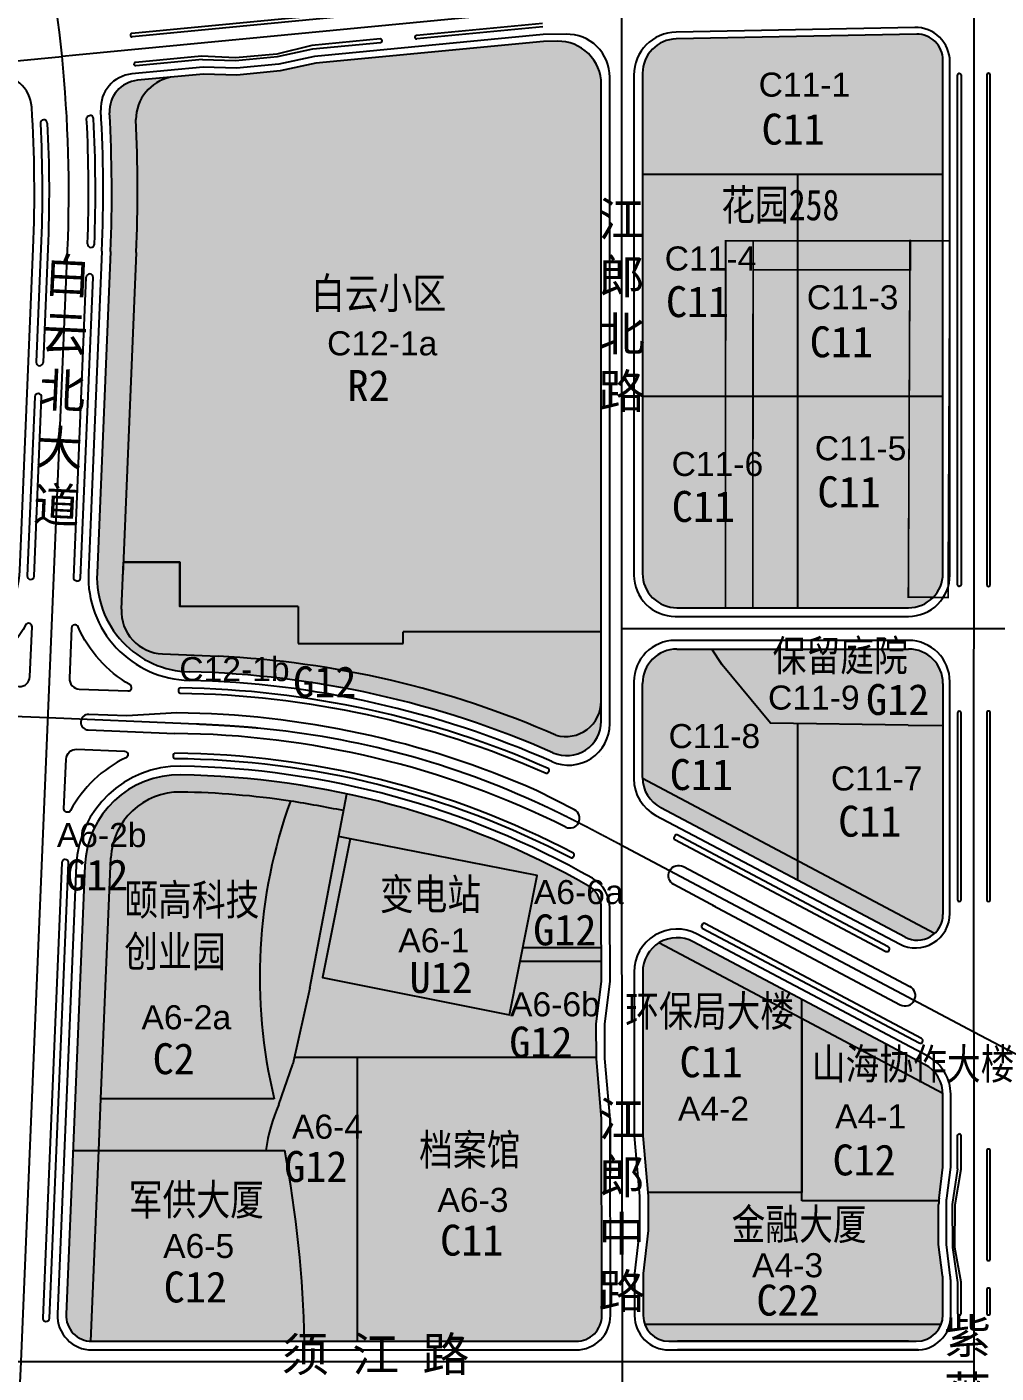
# Model space of a CAD drawing. Extents: x 2442 to 11417, y 1140 to 9206.
# Drawn here: x 7802 to 8365, y 6576 to 7358 of the extents above; entities that cross this region are included whole.
import ezdxf

# ---------------------------------------------------------------- set-up
doc = ezdxf.new("R2010")
doc.units = 0
doc.header["$LTSCALE"] = 1000
doc.header["$MEASUREMENT"] = 0
for name, pattern in [('ACAD_ISO02W100', [15, 12, -3]), ('CENTER', [50.8, 31.75, -6.35, 6.35, -6.35]), ('CENTER2', [28.575, 19.05, -3.175, 3.175, -3.175])]:
    doc.linetypes.add(name, pattern=pattern)
for name, color, linetype in [('0-保留内容', 80, 'Continuous'), ('01-R2-R2二类居住', 2, 'Continuous'), ('02-C11-市属办公', 211, 'Continuous'), ('02-C12-非市属办公', 221, 'Continuous'), ('02-C2-商业金融业', 10, 'Continuous'), ('02-C22-金融业', 10, 'Continuous'), ('06-S14-其它道路', 63, 'Continuous'), ('08-G12-街头绿地', 80, 'Continuous'), ('14-z地块编号', 217, 'Continuous'), ('a-dlcenter', 1, 'CENTER'), ('road-name', 2, 'Continuous'), ('用地名称', 7, 'Continuous'), ('用地性质代码', 7, 'Continuous'), ('用地线', 5, 'Continuous'), ('道路', 7, 'Continuous'), ('道路红线', 12, 'Continuous'), ('道路绿化', 84, 'Continuous')]:
    doc.layers.add(name, color=color, linetype=linetype)
doc.styles.add('HZ', font='', dxfattribs={"width": 0.8})
doc.styles.get("Standard").update_dxf_attribs({"font": 'gbenor.shx', "bigfont": 'gbcbig.shx'})
doc.styles.add('xtx', font='')
doc.styles.get('HZ').set_extended_font_data('SimSun')
doc.styles.get('xtx').set_extended_font_data('SimSun')

msp = doc.modelspace()

# ---------------------------------------------------------------- hatches: boundary and pattern name
at = {"layer": '01-R2-R2二类居住', "linetype": 'Continuous'}
msp.add_hatch(color=256, dxfattribs=at).paths.add_polyline_path([(7857.71, 7046.94), (7890.57, 7046.94), (7890.57, 7021.21), (7959.31, 7021.21), (7959.31, 6999.69), (8020.37, 6999.69), (8020.37, 7006.52), (8135.63, 7006.52), (8135.63, 7324.89, 0.419959), (8110.14, 7349.89), (8102.12, 7349.73), (7969.57, 7337.07), (7948.82, 7332.64), (7923.69, 7330.22), (7904.26, 7330.83), (7885.11, 7329, 0.350791), (7864.99, 7304.35, -0.022584), (7865.13, 7224.12)])
at = {"layer": '02-C11-市属办公'}
for points in [[(8334.36, 7272.68), (8334.36, 7338.98, 0.419958), (8319.07, 7353.98), (8179.24, 7351.24, 0.408491), (8159.63, 7331.24), (8159.63, 7272.68)], [(8334.36, 7272.68), (8334.36, 7338.98, 0.419958), (8319.07, 7353.98), (8179.24, 7351.24, 0.408491), (8159.63, 7331.24), (8159.63, 7272.68)], [(8249.93, 7272.68), (8159.63, 7272.68), (8159.63, 7143.64), (8249.93, 7143.64)], [(8249.93, 7143.64), (8334.36, 7143.64), (8334.36, 7272.68), (8249.93, 7272.68)], [(8249.93, 7143.64), (8159.63, 7143.64), (8159.63, 7040.52, 0.414214), (8179.63, 7020.52), (8249.93, 7020.52)], [(8249.93, 7143.64), (8249.93, 7020.52), (8314.36, 7020.52, 0.414214), (8334.36, 7040.52), (8334.36, 7143.64)], [(8249.93, 6873.35), (8249.93, 6953.14), (8234.1, 6953.36), (8205.92, 6987.43), (8199.88, 6996.52), (8179.63, 6996.52, 0.414213), (8159.63, 6976.52), (8159.63, 6921.91, 0.008722), (8159.64, 6921.21), (8174.88, 6913.1)], [(8249.93, 6953.14), (8249.93, 6873.35), (8329.52, 6831.2, 0.20973), (8334.36, 6842.24), (8334.36, 6952), (8314.09, 6952.27)], [(8159.86, 6713.5), (8162.72, 6680.62), (8252.23, 6680.62), (8252.23, 6781.61), (8169.1, 6825.64, 0.258557), (8159.73, 6808.66)], [(8252.23, 6680.62), (8252.23, 6675.62), (8331.94, 6675.62, -0.01351), (8332.09, 6677.24), (8334.36, 6695.38), (8334.36, 6737.38, 0.009128), (8334.35, 6738.11), (8252.23, 6781.61), (8252.23, 6680.62)], [(7993.93, 6759.04), (7993.93, 6594.04), (8083.93, 6594.04), (8083.93, 6594.04), (8121, 6594.04, 0.414618), (8136, 6609.06), (8135.98, 6623.02), (8135.85, 6723.47), (8132.8, 6758.46), (8132.8, 6759.04)]]:
    msp.add_hatch(color=256, dxfattribs=at).paths.add_polyline_path(points)
at = {"layer": '02-C12-非市属办公'}
msp.add_hatch(color=256, dxfattribs=at).paths.add_polyline_path([(7843.4, 6705.04), (7838.75, 6594.05, 0.010459), (7839.38, 6594.04), (7963.13, 6594.04, 0.039965), (7951.63, 6705.04)])
at = {"layer": '02-C2-商业金融业'}
for points in [[(7954.86, 6908.15, 0.032891), (7891.13, 6913.38, 0.406709), (7850.52, 6875.06), (7844.66, 6735.04), (7945.4, 6735.04, -0.146399)], [(7989.56, 6886.27), (7973.45, 6805.53), (8082.25, 6783.87), (8098.3, 6864.83)]]:
    msp.add_hatch(color=256, dxfattribs=at).paths.add_polyline_path(points)
at = {"layer": '02-C22-金融业', "linetype": 'Continuous'}
msp.add_hatch(color=256, dxfattribs=at).paths.add_polyline_path([(8331.86, 6650.38), (8331.86, 6673.52, -0.017582), (8331.94, 6675.62), (8252.23, 6675.62), (8252.23, 6680.62), (8162.72, 6680.62), (8162.91, 6678.5), (8162.94, 6658.5), (8159.97, 6633.5), (8160, 6609.02, 0.084817), (8160.86, 6604.04), (8333.35, 6604.04, 0.090935), (8334.36, 6609.54), (8334.36, 6628.52, 0.031099), (8334.13, 6632.24)])
at = {"layer": '06-S14-其它道路', "linetype": 'Continuous'}
msp.add_hatch(color=256, dxfattribs=at).paths.add_polyline_path([(8135.72, 6815.09), (8135.71, 6823.09), (8090.02, 6823.09), (8088.44, 6815.09)])
at = {"layer": '08-G12-街头绿地'}
for points in [[(7842.43, 7040.58, 0.419053), (7895.99, 6983.3, -0.097035), (8107.64, 6936.51, 0.540417), (8135.63, 6954.84), (8135.63, 6966.26, -0.580382), (8104.53, 6948.49, 0.088809), (7912.78, 6992.35), (7880.51, 6993.7, -0.414214), (7856.57, 7019.73), (7857.71, 7046.94), (7857.71, 7046.94), (7865.25, 7227, 0.020984), (7865.12, 7301.56, -0.381991), (7885.11, 7329), (7865.95, 7327.17, 0.40275), (7849.69, 7308.25, -0.024446), (7850.26, 7227.63)], [(8109.29, 6946.44, 0.499013), (8135.63, 6966.26), (8135.63, 6996.52), (8135.63, 7006.52), (8020.37, 7006.52), (8020.37, 6999.69), (7959.31, 6999.69), (7959.31, 7021.21), (7890.57, 7021.21), (7890.57, 7046.94), (7857.71, 7046.94), (7856.57, 7019.73, 0.414214), (7880.51, 6993.7), (7912.78, 6992.35, -0.09115)], [(8199.88, 6996.52), (8205.92, 6987.43), (8234.1, 6953.36), (8314.09, 6952.27), (8312.79, 6996.52)], [(8334.36, 6976.52, 0.43741), (8312.79, 6996.46), (8314.09, 6952.27), (8334.36, 6952)], [(8249.93, 6862.04), (8249.93, 6873.35), (8174.88, 6913.1), (8159.64, 6921.21, 0.268385), (8170.27, 6904.23)], [(8098.3, 6864.83), (8090.02, 6823.09), (8135.71, 6823.09), (8135.68, 6845.88, 0.269748), (8128.07, 6858.91, 0.076086), (7987.64, 6912.35), (7982.92, 6887.53), (7989.56, 6886.27)], [(8132.8, 6759.04), (8132.77, 6778.46), (8135.74, 6803.47), (8135.72, 6815.09), (8088.44, 6815.09), (8082.25, 6783.87), (7973.45, 6805.53), (7989.56, 6886.27), (7982.92, 6887.53), (7966.15, 6799.33), (7957.14, 6759.04), (7991.43, 6759.04)], [(8312.34, 6828.98, 0.317837), (8329.52, 6831.2), (8249.93, 6873.35), (8249.93, 6862.04)], [(8252.23, 6781.61), (8252.23, 6792.93), (8189.09, 6826.37, 0.267949), (8169.1, 6825.64)], [(8334.35, 6738.11, 0.267949), (8323.72, 6755.06), (8252.23, 6792.93), (8252.23, 6781.61)], [(7993.93, 6759.04), (7991.43, 6759.04), (7957.14, 6759.04), (7956.27, 6755.15), (7948.2, 6731.77, 0.068065), (7940.6, 6705.04), (7951.63, 6705.04, -0.039965), (7963.13, 6594.04), (7993.93, 6594.04)], [(7824.39, 6609.66, 0.414214), (7838.75, 6594.05), (7843.4, 6705.04), (7828.39, 6705.04)], [(8318.86, 6594.04, 0.311544), (8333.35, 6604.04), (8160.86, 6604.04, 0.317837), (8175, 6594.04)]]:
    msp.add_hatch(color=256, dxfattribs=at).paths.add_polyline_path(points)
h = msp.add_hatch(color=256, dxfattribs=at)
h.paths.add_polyline_path([(7987.64, 6912.35, 0.049013), (7891.14, 6923.38, 0.406625), (7835.32, 6870.69), (7828.39, 6705.04), (7940.6, 6705.04, -0.068065), (7948.2, 6731.77), (7956.27, 6755.15), (7966.15, 6799.33)])
h.paths.add_polyline_path([(7954.86, 6908.15, 0.032891), (7891.13, 6913.38, 0.406709), (7850.52, 6875.06), (7844.66, 6735.04), (7945.4, 6735.04, -0.146399)], flags=16)
h.paths.add_polyline_path([(7849.49, 6869.18), (7936.81, 6869.18), (7936.81, 6836.08), (7849.49, 6836.08)], flags=24)
h.paths.add_polyline_path([(7869.19, 6833.5), (7916.47, 6833.5), (7916.47, 6812.21), (7869.19, 6812.21)], flags=8)
h.paths.add_polyline_path([(7874.71, 6812.41), (7909.23, 6812.41), (7909.23, 6785.41), (7874.71, 6785.41)], flags=8)

# ---------------------------------------------------------------- linework, layer by layer
at = {"layer": '0-保留内容', "color": 84, "linetype": 'ACAD_ISO02W100', "ltscale": 2, "const_width": 1}
for points in [[(8223.92, 7233.9), (8223.83, 7020.52), (8207.91, 7020.52), (8208, 7233.9), (8223.92, 7233.9)], [(8315.2, 7233.9), (8334.06, 7233.9), (8338.36, 7233.9), (8337.34, 7026.49), (8314.21, 7026.73), (8315.21, 7234.53)]]:
    msp.add_lwpolyline(points, dxfattribs=at)
msp.add_lwpolyline([(8223.92, 7233.9), (8315.51, 7233.9), (8315.51, 7217.06), (8223.92, 7217.06)], close=True, dxfattribs=at)
at = {"layer": 'a-dlcenter', "linetype": 'CENTER2', "flags": 128}
for points in [[(8182.72, 8198.16), (8273.9, 7975.5), (8343.51, 7781.9, -0.086454), (8352.36, 7731.18), (8352.36, 7372.63), (8352.36, 6996.55)], [(9277.98, 7247.1), (9164.91, 7254.57, -0.049817), (8968.85, 7287.34), (8851.14, 7319.31), (8645.71, 7361.19, 0.059745), (8502.61, 7375.57), (8101.09, 7367.71), (7830.02, 7341.82), (7822.08, 7341.06)], [(8352.36, 7008.52), (8390.36, 7008.52), (8400.99, 7008.52, -0.082774), (8478.84, 6995.55), (8623.9, 6945.81), (8706.31, 6916.05, 0.078267), (8779.64, 6901.93), (8875.74, 6898.66)], [(8352.36, 6582.04), (7798.22, 6582.04), (7692.95, 6582.04, -0.198811), (7480.9, 6669.82), (7423.99, 6726.69)]]:
    msp.add_lwpolyline(points, format="xyb", dxfattribs=at)
at = {"layer": 'a-dlcenter', "color": 5, "linetype": 'CENTER2', "flags": 128}
for points in [[(9187.26, 4284.38), (8744.17, 4380.42, -0.137492), (8409.97, 4557.33), (8107.76, 4844.93), (8066.92, 4876.29, -0.243499), (7754.7, 5542.32), (7760.48, 5680.49), (7771.76, 5938.14), (7798.22, 6582.04), (7812.83, 6931.19), (7825.28, 7228.62, 0.070561), (7803.08, 7452.2), (7729.89, 7752.03), (7694.2, 7798.25, 0.012928), (7628.91, 7878.44), (7520.36, 8004.95)], [(9720.8, 6235.64), (9366.22, 6391.79, 0.074508), (9218.61, 6431.82), (9022.05, 6460.93), (9021.8, 6460.97), (9021.55, 6461), (9021.3, 6461.04), (9021.06, 6461.08), (9020.81, 6461.11), (9020.56, 6461.15), (9020.32, 6461.19), (9020.07, 6461.22), (9019.82, 6461.26), (9019.57, 6461.3), (9019.33, 6461.33), (9019.08, 6461.37), (9018.83, 6461.41), (9018.58, 6461.44), (9018.34, 6461.48), (9018.09, 6461.52), (9017.84, 6461.55), (9017.6, 6461.59), (9017.35, 6461.63), (9017.1, 6461.66), (9016.85, 6461.7), (9016.61, 6461.74), (9016.36, 6461.77), (9016.11, 6461.81), (9015.86, 6461.85), (9015.62, 6461.88), (9015.37, 6461.92), (9015.12, 6461.96), (9014.88, 6461.99), (9014.63, 6462.03), (9014.38, 6462.07), (9014.13, 6462.1), (9013.89, 6462.14), (9013.64, 6462.18), (9013.39, 6462.22), (9013.14, 6462.25), (9012.9, 6462.29), (9012.65, 6462.33), (9012.4, 6462.36), (9012.16, 6462.4), (9011.91, 6462.44), (9011.66, 6462.48), (9011.41, 6462.51), (9011.17, 6462.55), (9010.92, 6462.59), (9010.67, 6462.62), (9010.42, 6462.66), (9010.18, 6462.7), (9009.93, 6462.74), (9009.68, 6462.77), (9009.44, 6462.81), (9009.19, 6462.85), (9008.94, 6462.89), (9008.69, 6462.92), (9008.45, 6462.96), (9008.2, 6463), (9007.95, 6463.04), (9007.71, 6463.07), (9007.46, 6463.11), (9007.21, 6463.15), (9006.96, 6463.19), (9006.72, 6463.22), (9006.47, 6463.26), (9006.22, 6463.3), (9005.98, 6463.34), (9005.73, 6463.38), (9005.48, 6463.41), (9005.23, 6463.45), (9004.99, 6463.49), (9004.74, 6463.53), (9004.49, 6463.57), (9004.25, 6463.61), (9004, 6463.64), (9003.75, 6463.68), (9003.51, 6463.72), (9003.26, 6463.76), (9003.01, 6463.8), (9002.76, 6463.84), (9002.52, 6463.87), (9002.27, 6463.91), (9002.02, 6463.95), (9001.78, 6463.99), (9001.53, 6464.03), (9001.28, 6464.07), (9001.04, 6464.11), (9000.79, 6464.14), (9000.54, 6464.18), (9000.29, 6464.22), (9000.05, 6464.26), (8999.8, 6464.3), (8999.55, 6464.34), (8999.31, 6464.38), (8999.06, 6464.42), (8998.81, 6464.46), (8998.57, 6464.5), (8998.32, 6464.54), (8998.07, 6464.58), (8997.83, 6464.62), (8997.58, 6464.66), (8997.33, 6464.7), (8997.09, 6464.73), (8996.84, 6464.77), (8996.59, 6464.81), (8996.34, 6464.85), (8996.1, 6464.89), (8995.85, 6464.93), (8995.6, 6464.97), (8995.36, 6465.01), (8995.11, 6465.06), (8994.86, 6465.1), (8994.62, 6465.14), (8994.37, 6465.18), (8994.12, 6465.22), (8993.88, 6465.26), (8993.63, 6465.3), (8993.38, 6465.34), (8993.14, 6465.38), (8992.89, 6465.42), (8992.64, 6465.46), (8992.4, 6465.5), (8992.15, 6465.54), (8991.9, 6465.58), (8991.66, 6465.63), (8991.41, 6465.67), (8991.16, 6465.71), (8990.92, 6465.75), (8990.67, 6465.79), (8990.43, 6465.83), (8990.18, 6465.88), (8989.93, 6465.92), (8989.69, 6465.96), (8989.44, 6466), (8989.19, 6466.04), (8988.95, 6466.09), (8988.7, 6466.13), (8988.45, 6466.17), (8988.21, 6466.21), (8987.96, 6466.25), (8987.71, 6466.3), (8987.47, 6466.34), (8987.22, 6466.38), (8986.98, 6466.43), (8986.73, 6466.47), (8986.48, 6466.51), (8986.24, 6466.55), (8985.99, 6466.6), (8985.74, 6466.64), (8985.5, 6466.68), (8985.25, 6466.73), (8985.01, 6466.77), (8984.76, 6466.81), (8984.51, 6466.86), (8984.27, 6466.9), (8984.02, 6466.95), (8983.77, 6466.99), (8983.53, 6467.03), (8983.28, 6467.08), (8983.04, 6467.12), (8982.79, 6467.17), (8982.54, 6467.21), (8982.3, 6467.26), (8982.05, 6467.3), (8981.81, 6467.35), (8981.56, 6467.39), (8981.31, 6467.44), (8981.07, 6467.48), (8980.82, 6467.53), (8980.58, 6467.57), (8980.33, 6467.62), (8980.09, 6467.66), (8979.84, 6467.71), (8979.59, 6467.75), (8979.35, 6467.8), (8979.1, 6467.84), (8978.86, 6467.89), (8978.61, 6467.94), (8978.37, 6467.98), (8978.12, 6468.03), (8977.87, 6468.08), (8977.63, 6468.12), (8977.38, 6468.17), (8977.14, 6468.22), (8976.89, 6468.26), (8976.65, 6468.31), (8976.4, 6468.36), (8976.15, 6468.4), (8975.91, 6468.45), (8975.66, 6468.5), (8975.42, 6468.55), (8975.17, 6468.59), (8974.93, 6468.64), (8974.68, 6468.69), (8974.44, 6468.74), (8974.19, 6468.79), (8973.95, 6468.83), (8973.7, 6468.88), (8973.46, 6468.93), (8973.21, 6468.98), (8972.97, 6469.03), (8972.72, 6469.08, -0.060114), (8858.9, 6506.43), (8858.67, 6506.54), (8858.45, 6506.65), (8858.22, 6506.75), (8857.99, 6506.86), (8857.77, 6506.96), (8857.54, 6507.07), (8857.31, 6507.18), (8857.09, 6507.28), (8856.86, 6507.39), (8856.64, 6507.5), (8856.41, 6507.6), (8856.18, 6507.71), (8855.96, 6507.82), (8855.73, 6507.93), (8855.51, 6508.03), (8855.28, 6508.14), (8855.06, 6508.25), (8854.83, 6508.36), (8854.6, 6508.46), (8854.38, 6508.57), (8854.15, 6508.68), (8853.93, 6508.79), (8853.7, 6508.9), (8853.48, 6509.01), (8853.25, 6509.11), (8853.03, 6509.22), (8852.8, 6509.33), (8852.58, 6509.44), (8852.35, 6509.55), (8852.13, 6509.66), (8851.9, 6509.77), (8851.68, 6509.88), (8851.45, 6509.98), (8851.23, 6510.09), (8851, 6510.2), (8850.78, 6510.31), (8850.55, 6510.42), (8850.33, 6510.53), (8850.1, 6510.64), (8849.88, 6510.75), (8849.65, 6510.86), (8849.43, 6510.97), (8849.21, 6511.08), (8848.98, 6511.19), (8848.76, 6511.3), (8848.53, 6511.41), (8848.31, 6511.52), (8848.08, 6511.63), (8847.86, 6511.74), (8847.64, 6511.86), (8847.41, 6511.97), (8847.19, 6512.08), (8846.96, 6512.19), (8846.74, 6512.3), (8846.52, 6512.41), (8846.29, 6512.52), (8846.07, 6512.63), (8845.84, 6512.74), (8845.62, 6512.86), (8845.4, 6512.97), (8845.17, 6513.08), (8844.95, 6513.19), (8844.73, 6513.3), (8844.5, 6513.41), (8844.28, 6513.53), (8844.06, 6513.64), (8843.83, 6513.75), (8843.61, 6513.86), (8843.38, 6513.97), (8843.16, 6514.09), (8842.94, 6514.2), (8842.71, 6514.31), (8842.49, 6514.42), (8842.27, 6514.54), (8842.05, 6514.65), (8841.82, 6514.76), (8841.6, 6514.88), (8841.38, 6514.99), (8841.15, 6515.1), (8840.93, 6515.21), (8840.71, 6515.33), (8840.48, 6515.44), (8840.26, 6515.55), (8840.04, 6515.67), (8839.82, 6515.78), (8839.59, 6515.89), (8839.37, 6516.01), (8839.15, 6516.12), (8838.92, 6516.23), (8838.7, 6516.35), (8838.48, 6516.46), (8838.26, 6516.58), (8838.03, 6516.69), (8837.81, 6516.8), (8837.59, 6516.92), (8837.37, 6517.03), (8837.14, 6517.14), (8836.92, 6517.26), (8836.7, 6517.37), (8836.48, 6517.49), (8836.25, 6517.6), (8836.03, 6517.72), (8835.81, 6517.83), (8835.59, 6517.94), (8835.37, 6518.06), (8835.14, 6518.17), (8834.92, 6518.29), (8834.7, 6518.4), (8834.48, 6518.52), (8834.25, 6518.63), (8834.03, 6518.75), (8833.81, 6518.86), (8833.59, 6518.98), (8833.37, 6519.09), (8833.14, 6519.21), (8832.92, 6519.32), (8832.7, 6519.44), (8832.48, 6519.55), (8832.26, 6519.67), (8832.03, 6519.78), (8831.81, 6519.9), (8831.59, 6520.01), (8831.37, 6520.13), (8831.15, 6520.24), (8830.93, 6520.36), (8830.7, 6520.48), (8830.48, 6520.59), (8830.26, 6520.71), (8830.04, 6520.82), (8829.82, 6520.94), (8829.6, 6521.05), (8829.37, 6521.17), (8829.15, 6521.29), (8828.93, 6521.4), (8828.71, 6521.52), (8828.49, 6521.63), (8828.27, 6521.75), (8828.05, 6521.86), (8827.82, 6521.98), (8827.6, 6522.1), (8827.38, 6522.21), (8827.16, 6522.33), (8826.94, 6522.44), (8826.72, 6522.56), (8826.5, 6522.68), (8826.27, 6522.79), (8826.05, 6522.91), (8825.83, 6523.03), (8825.61, 6523.14), (8820.28, 6525.94), (8669.61, 6605.78), (8352.36, 6773.84), (8146.38, 6882.94), (8146.16, 6883.06), (8145.94, 6883.18), (8145.71, 6883.29), (8145.49, 6883.41), (8145.27, 6883.53), (8145.05, 6883.64), (8144.83, 6883.76), (8144.61, 6883.88), (8144.39, 6884), (8144.17, 6884.11), (8143.95, 6884.23), (8143.73, 6884.35), (8143.51, 6884.46), (8143.28, 6884.58), (8143.06, 6884.7), (8142.84, 6884.81), (8142.62, 6884.93), (8142.4, 6885.05), (8142.18, 6885.17), (8141.96, 6885.28), (8141.74, 6885.4), (8141.52, 6885.52), (8141.3, 6885.63), (8141.07, 6885.75), (8140.85, 6885.87), (8140.63, 6885.98), (8140.41, 6886.1), (8140.19, 6886.22), (8139.97, 6886.33), (8139.75, 6886.45), (8139.53, 6886.57), (8139.31, 6886.68), (8139.09, 6886.8), (8138.86, 6886.92), (8138.64, 6887.03), (8138.42, 6887.15), (8138.2, 6887.27), (8137.98, 6887.38), (8137.76, 6887.5), (8137.54, 6887.62), (8137.32, 6887.73), (8137.1, 6887.85), (8136.87, 6887.97), (8136.65, 6888.08), (8136.43, 6888.2), (8136.21, 6888.32), (8135.99, 6888.43), (8135.77, 6888.55), (8135.55, 6888.67), (8135.33, 6888.78), (8135.1, 6888.9), (8134.88, 6889.01), (8134.66, 6889.13), (8134.44, 6889.25), (8134.22, 6889.36), (8134, 6889.48), (8133.78, 6889.6), (8133.55, 6889.71), (8133.33, 6889.83), (8133.11, 6889.94), (8132.89, 6890.06), (8132.67, 6890.18), (8132.45, 6890.29), (8132.23, 6890.41), (8132, 6890.52), (8131.78, 6890.64), (8131.56, 6890.76), (8131.34, 6890.87), (8131.12, 6890.99), (8130.9, 6891.1), (8130.67, 6891.22), (8130.45, 6891.33), (8130.23, 6891.45), (8130.01, 6891.56), (8129.79, 6891.68), (8129.57, 6891.8), (8129.34, 6891.91), (8129.12, 6892.03), (8128.9, 6892.14), (8128.68, 6892.26), (8128.46, 6892.37), (8128.24, 6892.49), (8128.01, 6892.6), (8127.79, 6892.72), (8127.57, 6892.83), (8127.35, 6892.95), (8127.13, 6893.06), (8126.9, 6893.18), (8126.68, 6893.29), (8126.46, 6893.41), (8126.24, 6893.52), (8126.02, 6893.64), (8125.79, 6893.75), (8125.57, 6893.87), (8125.35, 6893.98), (8125.13, 6894.1), (8124.9, 6894.21), (8124.68, 6894.32), (8124.46, 6894.44), (8124.24, 6894.55), (8124.01, 6894.67), (8123.79, 6894.78), (8123.57, 6894.89), (8123.35, 6895.01), (8123.12, 6895.12), (8122.9, 6895.24), (8122.68, 6895.35), (8122.46, 6895.46), (8122.23, 6895.58), (8122.01, 6895.69), (8121.79, 6895.81), (8121.57, 6895.92), (8121.34, 6896.03), (8121.12, 6896.15), (8120.9, 6896.26), (8120.68, 6896.37), (8120.45, 6896.49), (8120.23, 6896.6), (8120.01, 6896.71), (8119.78, 6896.83), (8119.56, 6896.94), (8119.34, 6897.05), (8119.11, 6897.16), (8118.89, 6897.28), (8118.67, 6897.39), (8118.45, 6897.5), (8118.22, 6897.62), (8118, 6897.73), (8117.78, 6897.84), (8117.55, 6897.95), (8117.33, 6898.06), (8117.11, 6898.18), (8116.88, 6898.29), (8116.66, 6898.4), (8116.43, 6898.51), (8116.21, 6898.63), (8115.99, 6898.74), (8115.76, 6898.85), (8115.54, 6898.96), (8115.32, 6899.07), (8115.09, 6899.18), (8114.87, 6899.29), (8114.65, 6899.41), (8114.42, 6899.52), (8114.2, 6899.63), (8113.97, 6899.74), (8113.75, 6899.85), (8113.53, 6899.96), (8113.3, 6900.07), (8113.08, 6900.18), (8112.85, 6900.29), (8112.63, 6900.41), (8112.4, 6900.52), (8112.18, 6900.63), (8111.96, 6900.74), (8111.73, 6900.85), (8111.51, 6900.96), (8111.28, 6901.07), (8111.06, 6901.18), (8110.83, 6901.29), (8110.61, 6901.4), (8110.38, 6901.51), (8110.16, 6901.62), (8109.94, 6901.73), (8109.71, 6901.84), (8109.49, 6901.94), (8109.26, 6902.05), (8109.04, 6902.16), (8108.81, 6902.27), (8108.59, 6902.38), (8108.36, 6902.49), (8108.14, 6902.6), (8107.91, 6902.71), (8107.69, 6902.82), (8107.46, 6902.92), (8107.24, 6903.03), (8107.01, 6903.14), (8106.78, 6903.25), (8106.56, 6903.36), (8106.33, 6903.47), (8106.11, 6903.57), (8105.88, 6903.68), (8105.66, 6903.79), (8105.43, 6903.9), (8105.21, 6904), (8104.98, 6904.11), (8104.75, 6904.22), (8104.53, 6904.33), (8104.3, 6904.43), (8104.08, 6904.54), (8103.85, 6904.65), (8103.62, 6904.75), (8103.4, 6904.86), (8103.17, 6904.97), (8102.95, 6905.07), (8102.72, 6905.18), (8102.49, 6905.29), (8102.27, 6905.39), (8102.04, 6905.5), (8101.81, 6905.6, 0.086535), (7936, 6950.51), (7935.75, 6950.53), (7935.5, 6950.56), (7935.26, 6950.58), (7935.01, 6950.6), (7934.76, 6950.62), (7934.51, 6950.64), (7934.26, 6950.67), (7934.01, 6950.69), (7933.76, 6950.71), (7933.51, 6950.73), (7933.26, 6950.75), (7933.01, 6950.78), (7932.77, 6950.8), (7932.52, 6950.82), (7932.27, 6950.84), (7932.02, 6950.86), (7931.77, 6950.88), (7931.52, 6950.9), (7931.27, 6950.92), (7931.02, 6950.94), (7930.77, 6950.96), (7930.52, 6950.98), (7930.27, 6951.01), (7930.03, 6951.03), (7929.78, 6951.05), (7929.53, 6951.07), (7929.28, 6951.09), (7929.03, 6951.1), (7928.78, 6951.12), (7928.53, 6951.14), (7928.28, 6951.16), (7928.03, 6951.18), (7927.78, 6951.2), (7927.53, 6951.22), (7927.28, 6951.24), (7927.03, 6951.26), (7926.78, 6951.28), (7926.54, 6951.3), (7926.29, 6951.32), (7926.04, 6951.33), (7925.79, 6951.35), (7925.54, 6951.37), (7925.29, 6951.39), (7925.04, 6951.41), (7924.79, 6951.42), (7924.54, 6951.44), (7924.29, 6951.46), (7924.04, 6951.48), (7923.79, 6951.5), (7923.54, 6951.51), (7923.29, 6951.53), (7923.04, 6951.55), (7922.8, 6951.57), (7922.55, 6951.58), (7922.3, 6951.6), (7922.05, 6951.62), (7921.8, 6951.63), (7921.55, 6951.65), (7921.3, 6951.67), (7921.05, 6951.68), (7920.8, 6951.7), (7920.55, 6951.72), (7920.3, 6951.73), (7920.05, 6951.75), (7919.8, 6951.77), (7919.55, 6951.78), (7919.3, 6951.8), (7919.05, 6951.81), (7918.8, 6951.83), (7918.55, 6951.84), (7918.3, 6951.86), (7918.06, 6951.88), (7917.81, 6951.89), (7917.56, 6951.91), (7917.31, 6951.92), (7917.06, 6951.94), (7916.81, 6951.95), (7916.56, 6951.97), (7916.31, 6951.98), (7916.06, 6952), (7915.81, 6952.01), (7915.56, 6952.03), (7915.31, 6952.04), (7915.06, 6952.06), (7914.81, 6952.07), (7914.56, 6952.09), (7914.31, 6952.1), (7914.06, 6952.12), (7913.81, 6952.13), (7913.56, 6952.14), (7913.31, 6952.16), (7913.06, 6952.17), (7912.81, 6952.19), (7912.56, 6952.2), (7912.32, 6952.21), (7912.07, 6952.23), (7911.82, 6952.24), (7911.57, 6952.26), (7911.32, 6952.27), (7911.07, 6952.28), (7910.82, 6952.3), (7910.57, 6952.31), (7910.32, 6952.32), (7910.07, 6952.34), (7909.82, 6952.35), (7909.57, 6952.36), (7909.32, 6952.38), (7909.07, 6952.39), (7908.82, 6952.4), (7908.57, 6952.42), (7908.32, 6952.43), (7908.07, 6952.44), (7907.82, 6952.45), (7907.57, 6952.47), (7907.32, 6952.48), (7907.07, 6952.49), (7906.82, 6952.51), (7906.57, 6952.52), (7906.32, 6952.53), (7906.07, 6952.54), (7905.82, 6952.56), (7905.57, 6952.57), (7905.32, 6952.58), (7905.08, 6952.59), (7904.83, 6952.6), (7904.58, 6952.62), (7904.33, 6952.63), (7904.08, 6952.64), (7903.83, 6952.65), (7903.58, 6952.67), (7903.33, 6952.68), (7903.08, 6952.69), (7902.83, 6952.7), (7902.58, 6952.71), (7902.33, 6952.72), (7902.08, 6952.74), (7901.83, 6952.75), (7901.58, 6952.76), (7901.33, 6952.77), (7901.08, 6952.78), (7900.83, 6952.79), (7900.58, 6952.81), (7900.33, 6952.82), (7895.52, 6953.04), (7813.89, 6956.46), (7813.89, 6956.46), (7203.56, 6982), (6780.12, 6999.72), (6477.72, 7012.39), (6377.87, 7016.57)]]:
    msp.add_lwpolyline(points, format="xyb", dxfattribs=at)
at = {"layer": 'a-dlcenter', "linetype": 'CENTER2', "flags": 128}
for points in [[(8147.63, 6882.28), (8147.63, 7368.62)], [(8147.63, 7008.52), (8352.36, 7008.52)], [(8352.36, 6773.84), (8352.36, 6996.52)], [(8148.41, 6313.08), (8148.04, 6582.04), (8147.63, 6882.28), (8147.63, 6882.28)], [(8352.36, 6773.84), (8352.36, 6313.48), (8352.36, 6102.27)]]:
    msp.add_lwpolyline(points, dxfattribs=at)
at = {"layer": 'a-dlcenter', "flags": 128}
msp.add_lwpolyline([(7830.02, 7341.82), (7830.02, 7341.82)], close=True, dxfattribs=at)
at = {"layer": 'a-dlcenter', "linetype": 'CENTER2'}
msp.add_lwpolyline([(7516.52, 7311.88), (7822.08, 7341.06)], dxfattribs=at)
at = {"layer": '用地线'}
for p, q in [((8249.93, 7020.52), (8249.93, 7272.68)), ((7865.25, 7227), (7857.42, 7039.95)), ((8159.63, 7143.64), (8334.36, 7143.64)), ((7856.57, 7019.73), (7857.71, 7046.94)), ((7959.31, 7021.21), (7890.57, 7021.21)), ((7959.31, 7021.21), (7890.57, 7021.21)), ((7959.31, 7021.21), (7959.31, 6999.69)), ((8135.63, 7006.52), (8020.37, 7006.52)), ((8020.37, 6999.69), (8020.37, 7006.52)), ((7959.31, 6999.69), (8020.37, 6999.69)), ((7880.51, 6993.7), (7912.78, 6992.35)), ((8249.93, 6862.04), (8249.93, 6953.14)), ((8329.52, 6831.2), (8159.64, 6921.18)), ((7966.15, 6799.33), (7987.64, 6912.35)), ((7844.66, 6735.04), (7850.52, 6875.06)), ((8334.35, 6738.11), (8169.1, 6825.64)), ((8090.08, 6823.09), (8135.71, 6823.09)), ((8088.44, 6815.09), (8135.72, 6815.09)), ((7966.15, 6799.33), (7956.27, 6755.15)), ((8252.23, 6680.62), (8252.23, 6792.93)), ((8252.23, 6781.61), (8252.23, 6680.62)), ((7948.2, 6731.77), (7956.27, 6755.15)), ((8132.8, 6759.04), (7991.43, 6759.04)), ((7843.4, 6705.04), (7844.66, 6735.04)), ((7945.4, 6735.04), (7844.66, 6735.04)), ((7828.39, 6705.04), (7951.63, 6705.04)), ((7838.75, 6594.05), (7843.4, 6705.04)), ((8252.23, 6680.62), (8162.72, 6680.62)), ((8252.23, 6675.62), (8252.23, 6680.62)), ((8331.94, 6675.62), (8252.23, 6675.62)), ((8160.86, 6604.04), (8333.35, 6604.04))]:
    msp.add_line(p, q, dxfattribs=at)
at = {"layer": '用地线', "flags": 128}
for points in [[(8159.63, 7272.68), (8334.36, 7272.68)], [(7989.56, 6886.27), (7982.92, 6887.53)], [(7991.43, 6759.04), (7957.14, 6759.04)], [(7993.93, 6594.04), (7993.93, 6759.04)]]:
    msp.add_lwpolyline(points, dxfattribs=at)
for points in [[(7857.71, 7046.94), (7890.57, 7046.94), (7890.57, 7021.21), (7890.57, 7046.94)], [(7989.56, 6886.27), (7973.45, 6805.53), (8082.25, 6783.87), (8098.3, 6864.83)]]:
    msp.add_lwpolyline(points, close=True, dxfattribs=at)
at = {"layer": '用地线'}
for points in [[(8314.09, 6952.27), (8234.1, 6953.36), (8205.92, 6987.43), (8199.88, 6996.52)], [(8314.09, 6952.27), (8334.36, 6952)], [(8135.63, 6933.98), (8135.63, 6933.98)]]:
    msp.add_lwpolyline(points, dxfattribs=at)
for centre, radius, start, end in [((7890.45, 7304.11), 25.46, 102.12097, 179.44259), ((6977.29, 7262.72), 888.68, 357.69595, 2.68489), ((7881.55, 7018.68), 25, 177.60297, 267.60297), ((7886.17, 6434.89), 558.09, 66.43407, 87.26651), ((8115, 6966.26), 20.62, 253.92085, 0), ((7890.48, 6873.38), 40, 89.07492, 177.60309), ((7883.27, 6426.87), 486.57, 81.53949, 89.07492), ((8239.41, 6805.79), 302.4, 160.21495, 193.53057), ((7787.59, 5889.63), 1032.16, 78.92948, 80.67353), ((8042.14, 6690.62), 102.56, 156.36568, 171.91907), ((7264.12, 6577.73), 699.2, 1.33615, 10.49043)]:
    msp.add_arc(centre, radius, start, end, dxfattribs=at)
at = {"layer": '道路'}
for p, q in [((8101.89, 7353.72), (7968.96, 7341.03)), ((8115.14, 7353.98), (8101.89, 7353.72)), ((7904.13, 7334.84), (7862.66, 7330.87)), ((7923.56, 7334.23), (7904.13, 7334.84)), ((7948.21, 7336.6), (7923.56, 7334.23)), ((7968.96, 7341.03), (7948.21, 7336.6)), ((8140.63, 6953.01), (8140.63, 7328.99)), ((7845.27, 7227.83), (7837.44, 7040.79))]:
    msp.add_line(p, q, dxfattribs=at)
at = {"layer": '道路', "flags": 128}
for points in [[(8178.63, 7015.52), (8314.36, 7015.52, 0.414214), (8338.36, 7039.52), (8338.36, 7337.96, 0.419958), (8317.97, 7357.96), (8179.14, 7355.24, 0.408491), (8154.63, 7330.24), (8154.63, 7039.52, 0.414214)], [(7805.3, 7229.46, 0.026351), (7804.41, 7311.61, 0.423541), (7782.55, 7330.26), (7690.76, 7321.49), (7690.76, 7321.49, 0.031099), (7687.08, 7320.9), (7671.05, 7317.33, -0.031099), (7667.37, 7316.74), (7646.2, 7314.72, -0.031099), (7642.48, 7314.6), (7626.06, 7315.08, 0.031099), (7622.34, 7314.95), (7622.34, 7314.95), (7541.96, 7307.28, 0.419826), (7523.99, 7285.08, -0.038986), (7525.86, 7233.89), (7516.67, 7013.93, 0.414186), (7535.82, 6993.12), (7735, 6984.78, 0.414214), (7797.46, 7042.22)], [(8167.43, 6899.76), (8309, 6825.09, 0.565246), (8338.36, 6842.77), (8338.36, 6977.52, 0.414211), (8314.36, 7001.52), (8178.63, 7001.52, 0.414213), (8154.63, 6977.52), (8154.63, 6920.99, 0.278223)], [(7891.22, 6928.38, 0.406625), (7830.33, 6870.89), (7819.4, 6609.87, 0.42652), (7839.38, 6589.04), (8121, 6589.04, 0.414618), (8141, 6609.06), (8140.85, 6723.47), (8137.8, 6758.47), (8137.77, 6778.47), (8140.74, 6803.47), (8140.68, 6845.88, 0.269748), (8130.54, 6863.26, 0.125567)]]:
    msp.add_lwpolyline(points, format="xyb", close=True, dxfattribs=at)
for points in [[(7821.36, 7348.03), (7821.42, 7348.03)], [(8140.89, 6723.57), (8140.89, 6691.75)], [(8175, 6589.04), (8206.26, 6589.04)], [(8319.86, 6589.04), (8180, 6589.04)]]:
    msp.add_lwpolyline(points, dxfattribs=at)
msp.add_lwpolyline([(8338.86, 6702.88), (8338.86, 6737.65, 0.277757), (8325.56, 6759.74), (8191.43, 6830.78, 0.565698), (8154.73, 6808.66), (8154.86, 6713.49), (8157.91, 6678.5), (8157.94, 6658.5), (8154.97, 6633.49), (8155, 6609.01, 0.41381), (8175, 6589.04), (8318.36, 6589.04, 0.431778), (8338.86, 6609.04), (8338.86, 6628.52, 0.031099), (8338.63, 6632.3), (8336.36, 6650.41), (8336.36, 6673.52, -0.031099), (8336.59, 6677.18), (8338.86, 6695.35), (8338.86, 6714.84)], format="xyb", dxfattribs=at)
at = {"layer": '道路'}
for centre, radius, start, end in [((8115.63, 7328.99), 25, 359.99993, 91.12166), ((7864.56, 7310.97), 20, 95.45602, 183.33292), ((7025.98, 7262.13), 820, 357.60297, 3.33292), ((7897.38, 7038.28), 60, 177.60297, 268.67776), ((7883.27, 6426.87), 551.57, 66.08189, 88.67776), ((8116.63, 6953.01), 24, 246.08189, 359.99993)]:
    msp.add_arc(centre, radius, start, end, dxfattribs=at)
at = {"layer": '道路红线'}
for p, q in [((8102.12, 7349.73), (7969.57, 7337.07)), ((8110.14, 7349.89), (8102.12, 7349.73)), ((7969.57, 7337.07), (7948.82, 7332.64)), ((7904.26, 7330.83), (7865.95, 7327.17)), ((7923.69, 7330.22), (7904.26, 7330.83)), ((7948.82, 7332.64), (7923.69, 7330.22)), ((8135.63, 6996.52), (8135.63, 7324.89)), ((7850.26, 7227.63), (7842.43, 7040.58)), ((8135.63, 6954.55), (8135.63, 6996.52)), ((8135.63, 6996.52), (8135.63, 6996.52)), ((8179.63, 6996.52), (8314.36, 6996.52)), ((8159.63, 6921.91), (8159.63, 6976.52)), ((8334.36, 6976.52), (8334.36, 6842.24)), ((8312.34, 6828.98), (8170.27, 6904.23)), ((7835.32, 6870.69), (7824.39, 6609.66)), ((8135.74, 6803.47), (8135.68, 6845.88)), ((8323.72, 6755.06), (8189.09, 6826.37)), ((8132.77, 6778.46), (8135.74, 6803.47)), ((8159.73, 6808.66), (8159.86, 6713.5)), ((8132.8, 6758.46), (8132.77, 6778.46)), ((8135.85, 6723.47), (8132.8, 6758.46)), ((8334.36, 6695.38), (8334.36, 6737.38)), ((8135.98, 6623.02), (8135.85, 6723.47)), ((8159.86, 6713.5), (8162.91, 6678.5)), ((8332.09, 6677.24), (8334.36, 6695.38)), ((8162.91, 6678.5), (8162.94, 6658.5)), ((8331.86, 6650.38), (8331.86, 6673.52)), ((8162.94, 6658.5), (8159.97, 6633.5)), ((8334.13, 6632.24), (8331.86, 6650.38)), ((8159.97, 6633.5), (8160, 6609.02)), ((8136, 6609.06), (8135.98, 6623.02)), ((8334.36, 6609.54), (8334.36, 6628.52)), ((7839.38, 6594.04), (8098.19, 6594.04)), ((8083.93, 6594.04), (8121, 6594.04)), ((8175, 6594.04), (8318.86, 6594.04))]:
    msp.add_line(p, q, dxfattribs=at)
at = {"layer": '道路红线', "flags": 128}
msp.add_lwpolyline([(8179.63, 7020.52), (8314.36, 7020.52, 0.414214), (8334.36, 7040.52), (8334.36, 7338.98, 0.419958), (8319.07, 7353.98), (8179.24, 7351.24, 0.408491), (8159.63, 7331.24), (8159.63, 7040.52, 0.414214)], format="xyb", close=True, dxfattribs=at)
for points in [[(8332.09, 6648.53), (8332.09, 6648.53)], [(8314.36, 6594.04), (8180, 6594.04)]]:
    msp.add_lwpolyline(points, dxfattribs=at)
at = {"layer": '道路红线'}
for centre, radius, start, end in [((8110.63, 7324.89), 25, 359.99993, 91.12166), ((7867.67, 7309.25), 18, 95.45602, 183.20444), ((7025.98, 7262.13), 825, 357.60297, 3.20444), ((7897.38, 7038.28), 55, 177.60297, 268.67776), ((8179.63, 6976.52), 20, 90, 179.99993), ((8314.36, 6976.52), 20, 0.00053, 90), ((7883.27, 6426.87), 556.57, 66.23453, 88.67776), ((8115.63, 6954.55), 20, 246.23453, 360), ((7890.27, 6868.39), 55, 89.09159, 177.60309), ((7883.27, 6426.87), 496.57, 60.46349, 89.09159), ((8179.63, 6921.91), 20, 179.99993, 242.09197), ((8120.68, 6845.86), 15, 0.07905, 60.46349), ((8319.36, 6842.24), 15, 242.09197, 0.00053), ((8179.73, 6808.69), 20, 62.09197, 180.07905), ((8314.36, 6737.38), 20, 0, 62.09197), ((8361.86, 6673.52), 30, 172.87498, 180), ((8304.36, 6628.52), 30, 0, 7.12502), ((7839.38, 6609.04), 15, 177.60309, 270), ((8121, 6609.04), 15, 270, 0.07905), ((8175, 6609.04), 15, 180.07905, 270), ((8318.86, 6609.54), 15.5, 270, 0)]:
    msp.add_arc(centre, radius, start, end, dxfattribs=at)
at = {"layer": '道路绿化', "color": 84, "ltscale": 100, "flags": 128}
for points in [[(8100.54, 7377.2), (8064.23, 7373.73), (8045.19, 7374.76), (8020.84, 7372.45), (8002.42, 7367.83), (7862.7, 7354.49)], [(8100.66, 7375.2), (8064.71, 7371.77), (8045.07, 7372.78), (8021.15, 7370.49), (8002.27, 7365.81), (7862.89, 7352.49)], [(8101.52, 7360.22), (8028.11, 7353.21)], [(8101.63, 7358.22), (8028.3, 7351.22)], [(7861.8, 7353.39), (7861.8, 7353.39)], [(8008.2, 7350.3), (8008.2, 7350.3)], [(8027.21, 7352.12), (8027.21, 7352.12)], [(7967.4, 7347.41), (7946.98, 7342.37), (7923.02, 7340.19), (7903.24, 7341.28)], [(7903.71, 7339.32), (7922.84, 7338.67), (7947.45, 7340.98), (7967.93, 7345.45)], [(7863.96, 7336.52), (7863.96, 7336.52)], [(7811.35, 7304.24), (7811.35, 7304.24)], [(7838.26, 7306.79), (7838.26, 7306.79)], [(7838.85, 7230.07), (7838.85, 7230.07)], [(7838.21, 7214.63), (7838.21, 7214.63)], [(7808.95, 7161.26), (7808.95, 7161.26)], [(7808.27, 7145.01), (7808.27, 7145.01)], [(7803.76, 7037), (7803.76, 7037)], [(7830.74, 7036.01), (7830.74, 7036.01)], [(8360.86, 6960.43), (8360.86, 6960.43)], [(7823.96, 6874.21), (7823.96, 6874.21)], [(8200.33, 6847.57), (8309.54, 6789.71)], [(8303.17, 6821.38), (8303.17, 6821.38)], [(8317.65, 6792.21), (8317.65, 6792.21)], [(8343.86, 6714.63), (8343.86, 6714.63)], [(8360.86, 6705.78), (8360.86, 6705.78)], [(8342.86, 6694.4), (8339.81, 6673.57), (8339.82, 6648.56), (8342.86, 6628.21), (8342.86, 6610.12)], [(8360.86, 6641.01), (8360.86, 6641.01)], [(8360.86, 6624.95), (8360.86, 6624.95)], [(8343.86, 6609.12), (8343.86, 6609.12)], [(8360.86, 6609.38), (8360.86, 6609.38)], [(7812.71, 6605.55), (7812.71, 6605.55)]]:
    msp.add_lwpolyline(points, dxfattribs=at)
for points in [[(7862.7, 7354.49, 0.414214), (7861.8, 7353.39)], [(7861.8, 7353.39, 0.414214), (7862.89, 7352.49)], [(8008.2, 7350.3, 0.414214), (8007.11, 7351.2), (7967.4, 7347.41)], [(7967.9, 7345.45), (8007.3, 7349.21, 0.414214), (8008.2, 7350.3)], [(8028.11, 7353.21, 0.414214), (8027.21, 7352.12)], [(8027.21, 7352.12, 0.414214), (8028.3, 7351.22)], [(7903.24, 7341.28), (7864.86, 7337.61, 0.414214), (7863.96, 7336.52)], [(7903.71, 7339.32), (7865.05, 7335.62, -0.414214), (7863.96, 7336.52)], [(7809.46, 7302.14, -0.023219), (7809.8, 7229.32), (7807.04, 7163.34)], [(7811.35, 7304.24, 0.413469), (7809.46, 7302.14)], [(7813.46, 7302.34, -0.023219), (7813.79, 7229.15), (7811.03, 7163.17)], [(7813.46, 7302.34, 0.414958), (7811.35, 7304.24)], [(7836.93, 7232.15, 0.02236), (7836.37, 7304.69, -0.413494), (7838.26, 7306.79)], [(7840.93, 7232, 0.02236), (7840.36, 7304.9, 0.414934), (7838.26, 7306.79)], [(7836.93, 7232.15, 0.413494), (7838.85, 7230.07)], [(7838.85, 7230.07, 0.414934), (7840.93, 7232)], [(7830.74, 7036.01, -0.415631), (7828.82, 7038.09), (7836.13, 7212.71)], [(7830.74, 7036.01, 0.412798), (7832.81, 7037.92), (7840.12, 7212.55)], [(7838.21, 7214.63, 0.414214), (7836.13, 7212.71)], [(7803.76, 7037, 0.412798), (7805.83, 7038.92)], [(8115.02, 6893.05, 0.993993), (8120.02, 6902.98), (8097.91, 6914.3, 0.101353), (7888.72, 6959.41), (7859.81, 6957.64), (7837.66, 6958.55, 0.413953), (7832.98, 6954.24), (7832.98, 6954.2, 0.414352), (7837.29, 6949.52), (7887.73, 6947.43)], [(8115.02, 6893.05, 0.113524), (7887.72, 6947.42)], [(8302.54, 6823.41), (8179.82, 6888.42, 0.414214), (8178.47, 6888), (8178, 6887.12, 0.414214), (8178.42, 6885.77), (8301.14, 6820.76, 0.414214), (8303.17, 6821.38)], [(7812.71, 6605.55, 0.414214), (7814.79, 6607.46), (7825.87, 6872.13, 0.414214), (7823.96, 6874.21)], [(8202.13, 6846.61), (8177.93, 6859.56, -1), (8183.49, 6870.06), (8315.16, 6800.32)], [(8322.52, 6768.12, 0.414214), (8321.9, 6770.15), (8195.83, 6836.94, 0.414214), (8194.47, 6836.52), (8194.01, 6835.64, 0.414214), (8194.42, 6834.29), (8320.5, 6767.5)], [(8303.17, 6821.38, 0.414214), (8302.54, 6823.41)], [(8317.65, 6792.21, 0.414214), (8315.16, 6800.32)], [(8309.54, 6789.71, 0.414214), (8317.65, 6792.21)], [(8320.5, 6767.5, 0.414214), (8322.52, 6768.12)], [(8342.86, 6694.4), (8342.86, 6713.63, -0.414214), (8343.86, 6714.63)], [(8344.86, 6694.1), (8344.86, 6713.63, 0.414214), (8343.86, 6714.63)], [(8360.86, 6705.78, 0.414214), (8359.86, 6704.78)], [(8359.86, 6704.78), (8359.86, 6642.01, 0.414214), (8360.86, 6641.01)], [(8361.86, 6704.78, 0.414214), (8360.86, 6705.78)], [(8360.86, 6641.01, 0.414214), (8361.86, 6642.01), (8361.86, 6704.78)], [(8343.86, 6609.12, 0.414214), (8344.86, 6610.12), (8344.86, 6628.41), (8341.34, 6648.65), (8341.41, 6673.57), (8344.86, 6694.1)], [(8360.86, 6624.95, 0.414214), (8359.86, 6623.95), (8359.86, 6610.38, 0.414214), (8360.86, 6609.38)], [(8361.86, 6623.95, 0.414214), (8360.86, 6624.95)], [(8360.86, 6609.38, 0.414214), (8361.86, 6610.38), (8361.86, 6623.95)], [(8342.86, 6610.12, 0.414214), (8343.86, 6609.12)]]:
    msp.add_lwpolyline(points, format="xyb", dxfattribs=at)
for points in [[(8344.86, 7033.96, -1), (8342.86, 7033.96), (8342.86, 7330.31, -1), (8344.86, 7330.31)], [(8361.86, 7033.96), (8361.86, 7330.31, 1), (8359.86, 7330.31), (8359.86, 7033.96, 1)], [(7768.37, 6979.68, 0.783213), (7769.15, 6975.87), (7797.14, 6974.72, 0.413954), (7803.38, 6980.47), (7804.6, 7009.43, 0.795301), (7800.84, 7010.46, -0.159298)], [(7861.49, 6975.86, -0.160497), (7831.42, 7009.43, 0.795301), (7827.59, 7008.71), (7826.37, 6979.54, 0.414474), (7832.11, 6973.29), (7860.41, 6972.13, 0.784385)], [(7890.85, 6973.89, 0.3943), (7889.84, 6972.97), (7889.75, 6971.97, 0.434449), (7890.74, 6970.89, -0.100973), (8103.53, 6924.39, 0.403811), (8104.83, 6924.87), (8105.27, 6925.77, 0.424674), (8104.78, 6927.12, 0.100957)], [(8342.86, 6959.43), (8342.86, 6850.74, 1), (8344.86, 6850.74), (8344.86, 6959.43, 1)], [(8360.86, 6960.43, 0.414214), (8359.86, 6959.43), (8359.86, 6850.74, 1), (8361.86, 6850.74), (8361.86, 6959.43, 0.414214)], [(7826.95, 6902.65, -0.795301), (7823.19, 6903.68), (7824.4, 6932.54, -0.414075), (7830.64, 6938.28), (7858.41, 6937.13, -0.781688), (7859.19, 6933.33, 0.158435)], [(8118.03, 6875.24, 0.413637), (8119.38, 6875.66), (8119.85, 6876.54, 0.414789), (8119.43, 6877.89, 0.118799), (7887.7, 6935.92, 0.392821), (7886.7, 6935), (7886.62, 6934, 0.435978), (7887.6, 6932.92, -0.118835)]]:
    msp.add_lwpolyline(points, format="xyb", close=True, dxfattribs=at)
at = {"layer": '道路绿化', "color": 84, "ltscale": 100, "elevation": 0, "flags": 128}
for points in [[(7840.12, 7212.55, 0.414214), (7838.21, 7214.63)], [(7807.04, 7163.34, 0.414214), (7808.95, 7161.26)], [(7808.95, 7161.26, 0.414214), (7811.03, 7163.17)], [(7808.27, 7145.01, 0.414214), (7806.19, 7143.1), (7801.83, 7039.09, 0.415631), (7803.76, 7037)], [(7805.83, 7038.92), (7810.19, 7142.93, 0.414214), (7808.27, 7145.01)], [(7823.96, 6874.21, 0.414214), (7821.88, 6872.3), (7810.8, 6607.63, 0.414214), (7812.71, 6605.55)]]:
    msp.add_lwpolyline(points, format="xyb", dxfattribs=at)

# ---------------------------------------------------------------- texts
at = {"layer": '14-z地块编号', "linetype": 'Continuous', "char_height": 14, "width": 55.6854, "attachment_point": 1, "style": 'xtx'}
for s, insert in [('{\\fArial|b0|i0|c0|p32;C11-1}', (8227.17, 7331.69)), ('{\\fArial|b0|i0|c0|p32;C11-4}', (8172.54, 7230.59)), ('{\\fArial|b0|i0|c0|p32;C11-3}', (8255.18, 7208.02)), ('{\\fArial|b0|i0|c0|p32;C12-1\\fArial|b0|i0|c238|p32;a}', (7976.19, 7181.26)), ('{\\fArial|b0|i0|c0|p32;C11-5}', (8259.81, 7120.27)), ('{\\fArial|b0|i0|c0|p32;C11-6}', (8176.57, 7111.14)), ('{\\fArial|b0|i0|c0|p32;C12-1\\fArial|b0|i0|c238|p32;b}', (7890.26, 6991.85)), ('{\\fArial|b0|i0|c0|p32;C11-9}', (8232.61, 6975.32)), ('{\\fArial|b0|i0|c0|p32;C11-8}', (8174.79, 6952.92)), ('{\\fArial|b0|i0|c0|p32;C11-7}', (8269.17, 6928.28)), ('{\\fArial|b0|i0|c0|p32;A6-2b}', (7819.03, 6895.39)), ('{\\fArial|b0|i0|c0|p32;A6-6a}', (8096.48, 6862.21)), ('{\\fArial|b0|i0|c0|p32;A6-1}', (8017.61, 6834.19)), ('{\\fArial|b0|i0|c0|p32;A6-6b}', (8082.6, 6796.97)), ('{\\fArial|b0|i0|c0|p32;A6-2a}', (7868.25, 6789.43)), ('{\\fArial|b0|i0|c0|p32;A4-2}', (8180.26, 6736.27)), ('{\\fArial|b0|i0|c0|p32;A4-1}', (8271.65, 6731.79)), ('{\\fArial|b0|i0|c0|p32;A6-4}', (7955.77, 6725.83)), ('{\\fArial|b0|i0|c0|p32;A6-3}', (8040.37, 6683.27)), ('{\\fArial|b0|i0|c0|p32;A6-5}', (7880.87, 6656.48)), ('{\\fArial|b0|i0|c0|p32;A4-3}', (8223.35, 6645.28))]:
    msp.add_mtext(s, dxfattribs=dict(at, insert=insert))
at = {"layer": 'road-name', "color": 7, "char_height": 20, "width": 193.3333, "attachment_point": 1}
for s, insert in [('{\\fSimSun|b0|i0|c134|p54;江\\P郎\\P北\\P路}', (8133.85, 7256.46)), ('{\\fSimSun|b0|i0|c134|p54;江\\P郎\\P中\\P路}', (8133.94, 6733.21)), ('{\\fSimSun|b0|i0|c134|p54;紫\\P薇\\P中\\P路}', (8335.01, 6607.06)), ('{\\fSimSun|b0|i0|c134|p54;须 江 路}', (7949.9, 6596.56))]:
    msp.add_mtext(s, dxfattribs=dict(at, insert=insert))
at = {"layer": 'road-name', "color": 7, "insert": (7812.15, 7224.13), "char_height": 20, "width": 193.3333, "attachment_point": 1, "rotation": 357.26493}
msp.add_mtext('{\\fSimSun|b0|i0|c134|p54;白\\P云\\P北\\P大\\P道}', dxfattribs=at)
at = {"layer": '用地名称', "char_height": 18, "attachment_point": 1, "style": 'HZ'}
for s, insert, width in [('花园258', (8205.4, 7263.78), 110.1365), ('白云小区', (7966.92, 7212.39), 110.1365), ('保留庭院', (8235.29, 7001.68), 110.1365), ('{\\fSimSun|b0|i0|c134|p54;变电站}', (8006.86, 6862.94), 110.1365), ('{\\fSimSun|b0|i0|c134|p54;颐高科技\\P创业园}', (7858.26, 6859.75), 143.3521), ('{\\fSimSun|b0|i0|c134|p54;环保局大楼}', (8149.6, 6795.08), 110.1365), ('{\\fSimSun|b0|i0|c134|p54;山海协作大楼}', (8258.09, 6764.32), 144.6003), ('档案馆', (8029.73, 6714.39), 110.1365), ('军供大厦 ', (7860.91, 6685.37), 110.1365), ('金融大厦', (8211.42, 6671.1), 110.1365)]:
    msp.add_mtext(s, dxfattribs=dict(at, insert=insert, width=width))
at = {"layer": '用地性质代码', "char_height": 18, "width": 193.3333, "attachment_point": 1}
for s, insert in [('{\\fSimSun|b0|i0|c134|p54;C11}', (8228.87, 7307.8)), ('{\\fSimSun|b0|i0|c134|p54;C11}', (8173.28, 7207.49)), ('{\\fSimSun|b0|i0|c134|p54;C11}', (8256.88, 7184.14)), ('{\\fSimSun|b0|i0|c134|p54;R2}', (7988.08, 7158.74)), ('{\\fSimSun|b0|i0|c134|p54;C11}', (8261.35, 7096.95)), ('{\\fSimSun|b0|i0|c134|p54;C11}', (8176.64, 7088.43)), ('{\\fSimSun|b0|i0|c134|p54;G12}', (7956.48, 6986.47)), ('{\\fSimSun|b0|i0|c134|p54;G12}', (8289.65, 6976.18)), ('{\\fSimSun|b0|i0|c134|p54;C11}', (8175.49, 6932.54)), ('{\\fSimSun|b0|i0|c134|p54;C11}', (8273.45, 6905.43)), ('{\\fSimSun|b0|i0|c134|p54;G12}', (7823.87, 6874.21)), ('{\\fSimSun|b0|i0|c134|p54;G12}', (8096.08, 6842.24)), ('{\\fSimSun|b0|i0|c134|p54;U12 }', (8024.19, 6814.57)), ('{\\fSimSun|b0|i0|c134|p54;G12}', (8082.2, 6776.99)), ('{\\fSimSun|b0|i0|c134|p54;C2 }', (7874.77, 6767.34)), ('{\\fSimSun|b0|i0|c134|p54;C11}', (8181.18, 6765.54)), ('{\\fSimSun|b0|i0|c134|p54;C12}', (8270.17, 6708.48)), ('{\\fSimSun|b0|i0|c134|p54;G12}', (7951.25, 6704.7)), ('{\\fSimSun|b0|i0|c134|p54;C11}', (8041.94, 6661.85)), ('{\\fSimSun|b0|i0|c134|p54;C12 }', (7881.21, 6634.62)), ('{\\fSimSun|b0|i0|c134|p54;C22}', (8225.88, 6626.98))]:
    msp.add_mtext(s, dxfattribs=dict(at, insert=insert))

doc.saveas('drawing.dxf')
